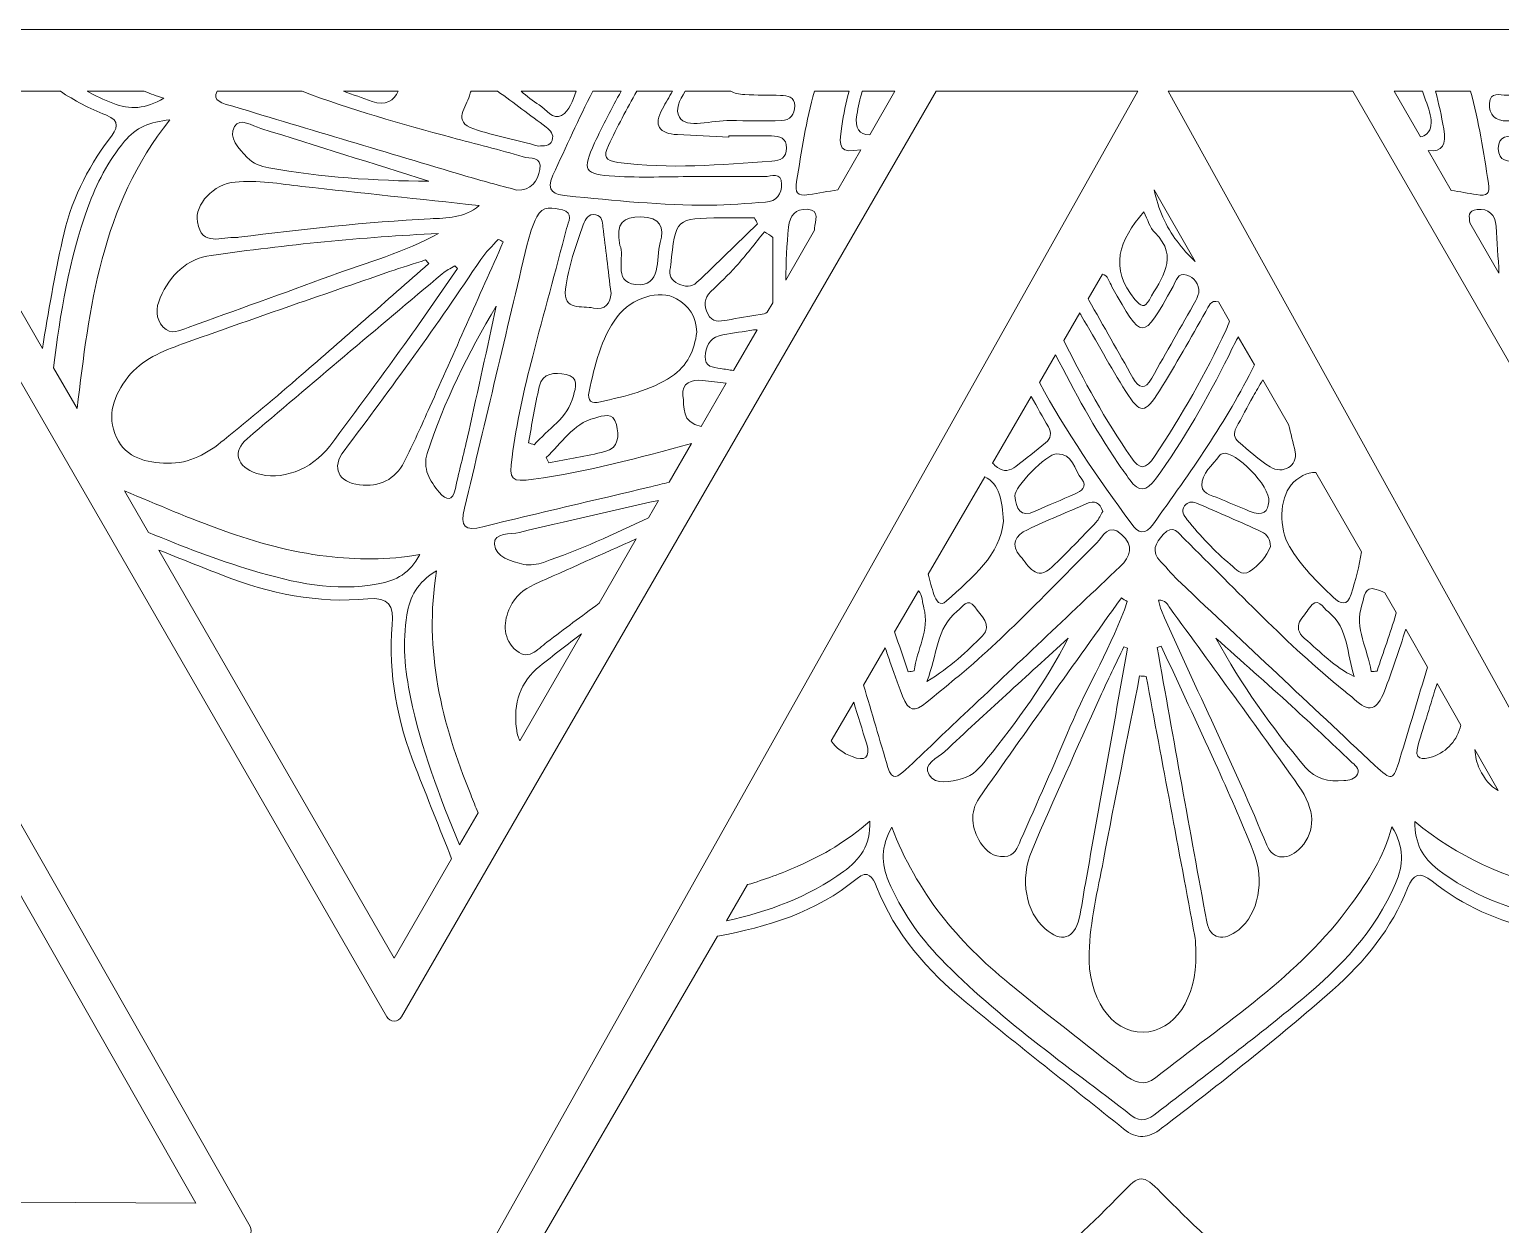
# Model space of a CAD drawing. Extents: x 13 to 5563, y -794 to -206.
# Drawn here: x 2523.2 to 2871.4, y -488.4 to -205.7 of the extents above; entities that cross this region are included whole.
import ezdxf

# ---------------------------------------------------------------- set-up
doc = ezdxf.new("R2010")
doc.units = 0
doc.header["$MEASUREMENT"] = 0
doc.layers.add('Layer 1', color=7, linetype='Continuous')

msp = doc.modelspace()

# ---------------------------------------------------------------- linework, layer by layer
at = {"layer": 'Layer 1', "lineweight": 0}
msp.add_lwpolyline([(2300.75, -205.68), (2300.75, -794.32), (3275.25, -794.32), (3275.25, -205.68), (2300.75, -205.68)], dxfattribs=at)
for points, knots in [([(2739.53, -779.7), (2739.53, -779.7), (2737.33, -775.9), (2737.33, -775.9), (2737.33, -775.9), (2590.67, -523.04), (2590.67, -523.04), (2590.64, -522.99), (2590.61, -522.95), (2590.59, -522.91), (2590.59, -522.91), (2588.86, -520.35), (2588.86, -520.35), (2588.47, -519.77), (2587.84, -519.41), (2587.15, -519.36), (2587.15, -519.36), (2585.17, -519.23), (2585.17, -519.23), (2585.13, -519.23), (2585.08, -519.22), (2585.03, -519.22), (2585.03, -519.22), (2578.11, -519.19), (2578.11, -519.19), (2578.11, -519.19), (2315.37, -518.03), (2315.37, -518.03), (2315.37, -518.03), (2315.37, -490.5), (2315.37, -490.5), (2315.37, -490.5), (2573.64, -491.89), (2573.64, -491.89), (2573.64, -491.89), (2573.66, -491.89), (2573.66, -491.89), (2574.37, -491.89), (2575.03, -491.51), (2575.39, -490.9), (2575.75, -490.28), (2575.75, -489.51), (2575.4, -488.89), (2575.4, -488.89), (2430.29, -234.37), (2430.29, -234.37), (2430.29, -234.37), (2427.89, -230.18), (2427.89, -230.18), (2427.89, -230.18), (2426.55, -227.71), (2426.55, -227.71), (2426.2, -227.06), (2425.52, -226.66), (2424.79, -226.66), (2424.79, -226.66), (2424.79, -226.66), (2424.79, -226.66), (2424.79, -226.66), (2422.43, -226.66), (2422.43, -226.66), (2422.43, -226.66), (2315.37, -226.77), (2315.37, -226.77), (2315.37, -226.77), (2315.37, -220.3), (2315.37, -220.3), (2315.37, -220.3), (2481.4, -220.3), (2481.4, -220.3), (2481.4, -220.3), (2607.76, -439.3), (2607.76, -439.3), (2607.77, -439.3), (2607.77, -439.3), (2607.77, -439.3), (2608.13, -439.92), (2608.79, -440.3), (2609.5, -440.3), (2610.22, -440.3), (2610.88, -439.92), (2611.24, -439.3), (2611.24, -439.3), (2737.77, -220.3), (2737.77, -220.3), (2737.77, -220.3), (2785.49, -220.3), (2785.49, -220.3), (2785.49, -220.3), (2622.19, -511.23), (2622.19, -511.23), (2622.19, -511.23), (2619.48, -515.91), (2619.48, -515.91), (2619.48, -515.91), (2617.84, -518.59), (2617.84, -518.59), (2617.41, -519.29), (2617.4, -520.18), (2617.81, -520.89), (2617.81, -520.89), (2619.14, -523.17), (2619.14, -523.17), (2619.14, -523.17), (2768.38, -779.7), (2768.38, -779.7), (2768.38, -779.7), (2739.53, -779.7), (2739.53, -779.7)], [0, 0, 0, 0, 1, 1, 1, 2, 2, 2, 3, 3, 3, 4, 4, 4, 5, 5, 5, 6, 6, 6, 7, 7, 7, 8, 8, 8, 9, 9, 9, 10, 10, 10, 11, 11, 11, 12, 12, 12, 13, 13, 13, 14, 14, 14, 15, 15, 15, 16, 16, 16, 17, 17, 17, 18, 18, 18, 19, 19, 19, 20, 20, 20, 21, 21, 21, 22, 22, 22, 23, 23, 23, 24, 24, 24, 25, 25, 25, 26, 26, 26, 27, 27, 27, 28, 28, 28, 29, 29, 29, 30, 30, 30, 31, 31, 31, 32, 32, 32, 33, 33, 33, 34, 34, 34, 35, 35, 35, 36, 36, 36, 36]), ([(2530.51, -220.3), (2533.83, -222.51), (2537.38, -224.42), (2541.27, -225.92), (2544.95, -227.34), (2543.9, -229.28), (2542.15, -231.56), (2536.68, -238.68), (2532.93, -246.65), (2531.01, -255.42), (2529.15, -263.95), (2527.64, -272.55), (2526.27, -281.17), (2526.27, -281.17), (2491.15, -220.3), (2491.15, -220.3), (2491.15, -220.3), (2530.51, -220.3), (2530.51, -220.3)], [0, 0, 0, 0, 1, 1, 1, 2, 2, 2, 3, 3, 3, 4, 4, 4, 5, 5, 5, 6, 6, 6, 6]), ([(2554.99, -221.95), (2550.72, -224.54), (2546.97, -224.73), (2542.93, -223.15), (2540.8, -222.32), (2538.77, -221.36), (2536.82, -220.3), (2536.82, -220.3), (2550.38, -220.3), (2550.38, -220.3), (2551.86, -220.91), (2553.38, -221.47), (2554.99, -221.95)], [0, 0, 0, 0, 1, 1, 1, 2, 2, 2, 3, 3, 3, 4, 4, 4, 4]), ([(2587.75, -220.3), (2599.31, -224.73), (2611.21, -228.02), (2623.13, -231.26), (2628.76, -232.79), (2634.44, -234.14), (2640.03, -235.82), (2641.57, -236.29), (2644.64, -235.67), (2643.99, -238.81), (2643.44, -241.51), (2642.06, -243.86), (2638.48, -243.69), (2634.4, -242.56), (2630.29, -241.5), (2626.23, -240.3), (2607.93, -234.84), (2589.64, -229.34), (2571.35, -223.87), (2568.82, -223.12), (2566.37, -222.63), (2567.61, -220.3), (2567.61, -220.3), (2587.75, -220.3), (2587.75, -220.3)], [0, 0, 0, 0, 1, 1, 1, 2, 2, 2, 3, 3, 3, 4, 4, 4, 5, 5, 5, 6, 6, 6, 7, 7, 7, 8, 8, 8, 8]), ([(2610.48, -220.3), (2609.44, -222.46), (2607.57, -223.91), (2604.27, -222.72), (2602.02, -221.9), (2599.76, -221.1), (2597.5, -220.3), (2597.5, -220.3), (2610.48, -220.3), (2610.48, -220.3)], [0, 0, 0, 0, 1, 1, 1, 2, 2, 2, 3, 3, 3, 3]), ([(2633.98, -220.3), (2637.86, -223.06), (2641.65, -225.94), (2645.47, -228.79), (2646.49, -229.56), (2647.39, -230.54), (2646.89, -231.92), (2646.34, -233.45), (2644.97, -233.17), (2643.67, -233.27), (2638.54, -231.94), (2633.34, -230.86), (2628.33, -229.2), (2623.16, -227.49), (2626.63, -223.99), (2627.34, -221.35), (2627.44, -220.95), (2627.57, -220.6), (2627.72, -220.3), (2627.72, -220.3), (2633.98, -220.3), (2633.98, -220.3)], [0, 0, 0, 0, 1, 1, 1, 2, 2, 2, 3, 3, 3, 4, 4, 4, 5, 5, 5, 6, 6, 6, 7, 7, 7, 7]), ([(2652.59, -220.3), (2651.72, -222.57), (2651.04, -224.89), (2649.13, -226.03), (2647.14, -227.22), (2645.49, -224.6), (2643.8, -223.54), (2642.29, -222.59), (2640.9, -221.45), (2639.54, -220.3), (2639.54, -220.3), (2652.59, -220.3), (2652.59, -220.3)], [0, 0, 0, 0, 1, 1, 1, 2, 2, 2, 3, 3, 3, 4, 4, 4, 4]), ([(2656.95, -232.54), (2653.97, -239.06), (2654.35, -240), (2661.7, -240.43), (2667.86, -240.78), (2674.06, -240.5), (2680.24, -240.5), (2680.24, -240.48), (2680.24, -240.47), (2680.24, -240.45), (2685.89, -240.45), (2691.55, -240.41), (2697.2, -240.48), (2698.74, -240.5), (2701.17, -239.28), (2701.19, -242.27), (2701.21, -244.55), (2700.09, -246.39), (2697.43, -246.55), (2693.03, -246.83), (2688.62, -247.25), (2684.22, -247.26), (2672.91, -247.28), (2661.66, -246.2), (2650.42, -245.03), (2647.46, -244.72), (2645.24, -244.14), (2647.09, -240.14), (2650.17, -233.49), (2653.21, -226.83), (2656.5, -220.3), (2656.5, -220.3), (2663.24, -220.3), (2663.24, -220.3), (2660.99, -224.29), (2658.87, -228.35), (2656.95, -232.54)], [0, 0, 0, 0, 1, 1, 1, 2, 2, 2, 3, 3, 3, 4, 4, 4, 5, 5, 5, 6, 6, 6, 7, 7, 7, 8, 8, 8, 9, 9, 9, 10, 10, 10, 11, 11, 11, 12, 12, 12, 12]), ([(2676.57, -230.57), (2680.62, -230.77), (2684.67, -230.95), (2688.72, -231.14), (2688.73, -231.04), (2688.73, -230.94), (2688.73, -230.84), (2692.08, -230.84), (2695.44, -230.81), (2698.79, -230.86), (2700.68, -230.89), (2702.4, -231.33), (2702.38, -233.74), (2702.36, -235.99), (2700.91, -236.74), (2698.91, -236.87), (2686.77, -237.68), (2674.65, -238.79), (2662.48, -237.13), (2659.4, -236.71), (2658.96, -235.82), (2660.23, -233.13), (2662.29, -228.75), (2664.55, -224.48), (2666.94, -220.3), (2666.94, -220.3), (2675.36, -220.3), (2675.36, -220.3), (2674.58, -221.67), (2673.79, -223.05), (2673.02, -224.43), (2670.8, -228.39), (2672.24, -230.35), (2676.57, -230.57)], [0, 0, 0, 0, 1, 1, 1, 2, 2, 2, 3, 3, 3, 4, 4, 4, 5, 5, 5, 6, 6, 6, 7, 7, 7, 8, 8, 8, 9, 9, 9, 10, 10, 10, 11, 11, 11, 11]), ([(2689.2, -220.3), (2689.94, -220.78), (2691.06, -221.04), (2692.49, -221.11), (2695.31, -221.23), (2698.13, -221.2), (2700.95, -221.29), (2702.6, -221.35), (2704.3, -221.61), (2704.32, -223.76), (2704.34, -225.77), (2703.29, -227.19), (2701.16, -227.24), (2697.11, -227.33), (2693.06, -227.26), (2689.01, -227.26), (2684.84, -227.08), (2678.61, -229.28), (2677, -226.45), (2675.97, -224.62), (2676.96, -222.49), (2678.38, -220.3), (2678.38, -220.3), (2689.2, -220.3), (2689.2, -220.3)], [0, 0, 0, 0, 1, 1, 1, 2, 2, 2, 3, 3, 3, 4, 4, 4, 5, 5, 5, 6, 6, 6, 7, 7, 7, 8, 8, 8, 8]), ([(2717.17, -220.3), (2716.45, -222.99), (2715.89, -225.74), (2715.45, -228.54), (2714.59, -234.08), (2715, -234.86), (2719.99, -234.18), (2719.99, -234.18), (2714.53, -243.64), (2714.53, -243.64), (2712.23, -244.02), (2709.94, -244.38), (2707.65, -244.76), (2704.76, -245.24), (2704.31, -244.26), (2704.75, -241.66), (2705.96, -234.5), (2706.95, -227.27), (2708.96, -220.3), (2708.96, -220.3), (2717.17, -220.3), (2717.17, -220.3)], [0, 0, 0, 0, 1, 1, 1, 2, 2, 2, 3, 3, 3, 4, 4, 4, 5, 5, 5, 6, 6, 6, 7, 7, 7, 7]), ([(2722.05, -230.61), (2719.54, -230.62), (2718.46, -229.13), (2719.01, -225.89), (2719.33, -223.98), (2719.75, -222.11), (2720.26, -220.3), (2720.26, -220.3), (2728.01, -220.3), (2728.01, -220.3), (2728.01, -220.3), (2722.05, -230.61), (2722.05, -230.61)], [0, 0, 0, 0, 1, 1, 1, 2, 2, 2, 3, 3, 3, 4, 4, 4, 4]), ([(3260.63, -518.02), (3260.63, -518.02), (2992.73, -519.1), (2992.73, -519.1), (2992.68, -519.1), (2992.63, -519.11), (2992.58, -519.11), (2992.58, -519.11), (2989.5, -519.34), (2989.5, -519.34), (2988.81, -519.39), (2988.19, -519.75), (2987.8, -520.33), (2987.8, -520.33), (2986.71, -521.97), (2986.71, -521.97), (2986.68, -522.01), (2986.66, -522.05), (2986.63, -522.09), (2986.63, -522.09), (2983.16, -528.06), (2983.16, -528.06), (2983.16, -528.06), (2837.08, -779.7), (2837.08, -779.7), (2837.08, -779.7), (2809.71, -779.7), (2809.71, -779.7), (2809.71, -779.7), (2956.28, -523.91), (2956.28, -523.91), (2956.3, -523.86), (2956.33, -523.82), (2956.35, -523.77), (2956.35, -523.77), (2957.82, -520.74), (2957.82, -520.74), (2958.12, -520.12), (2958.12, -519.39), (2957.81, -518.76), (2957.81, -518.76), (2956.85, -516.83), (2956.85, -516.83), (2956.83, -516.79), (2956.81, -516.75), (2956.79, -516.72), (2956.79, -516.72), (2792.72, -220.3), (2792.72, -220.3), (2792.72, -220.3), (2836.39, -220.3), (2836.39, -220.3), (2836.39, -220.3), (2964.15, -441.71), (2964.15, -441.71), (2964.15, -441.71), (2964.15, -441.72), (2964.15, -441.72), (2964.51, -442.34), (2965.17, -442.72), (2965.88, -442.72), (2966.6, -442.72), (2967.26, -442.33), (2967.62, -441.71), (2967.62, -441.71), (3095.54, -220.3), (3095.54, -220.3), (3095.54, -220.3), (3260.63, -220.3), (3260.63, -220.3), (3260.63, -220.3), (3260.63, -226.56), (3260.63, -226.56), (3260.63, -226.56), (3154, -226.45), (3154, -226.45), (3154, -226.45), (3151.64, -226.45), (3151.64, -226.45), (3151.64, -226.45), (3151.64, -226.45), (3151.64, -226.45), (3150.9, -226.45), (3150.23, -226.85), (3149.87, -227.5), (3149.87, -227.5), (3148.56, -229.93), (3148.56, -229.93), (3148.56, -229.93), (3146.14, -234.17), (3146.14, -234.17), (3146.14, -234.17), (3001.02, -488.7), (3001.02, -488.7), (3000.66, -489.32), (3000.67, -490.09), (3001.03, -490.71), (3001.39, -491.33), (3002.05, -491.7), (3002.76, -491.7), (3002.76, -491.7), (3002.77, -491.7), (3002.77, -491.7), (3002.77, -491.7), (3260.63, -490.31), (3260.63, -490.31), (3260.63, -490.31), (3260.63, -518.02), (3260.63, -518.02)], [0, 0, 0, 0, 1, 1, 1, 2, 2, 2, 3, 3, 3, 4, 4, 4, 5, 5, 5, 6, 6, 6, 7, 7, 7, 8, 8, 8, 9, 9, 9, 10, 10, 10, 11, 11, 11, 12, 12, 12, 13, 13, 13, 14, 14, 14, 15, 15, 15, 16, 16, 16, 17, 17, 17, 18, 18, 18, 19, 19, 19, 20, 20, 20, 21, 21, 21, 22, 22, 22, 23, 23, 23, 24, 24, 24, 25, 25, 25, 26, 26, 26, 27, 27, 27, 28, 28, 28, 29, 29, 29, 30, 30, 30, 31, 31, 31, 32, 32, 32, 33, 33, 33, 34, 34, 34, 35, 35, 35, 36, 36, 36, 36]), ([(2852.88, -220.3), (2854.12, -223.91), (2856.15, -228.22), (2853.94, -230.34), (2853.5, -230.76), (2852.97, -231), (2852.38, -231.11), (2852.38, -231.11), (2846.14, -220.3), (2846.14, -220.3), (2846.14, -220.3), (2852.88, -220.3), (2852.88, -220.3)], [0, 0, 0, 0, 1, 1, 1, 2, 2, 2, 3, 3, 3, 4, 4, 4, 4]), ([(2857.9, -229.19), (2857.38, -226.17), (2856.76, -223.2), (2855.95, -220.3), (2855.95, -220.3), (2864.25, -220.3), (2864.25, -220.3), (2866.24, -227.42), (2867.31, -234.76), (2868.51, -242.06), (2868.93, -244.61), (2868.1, -245.19), (2865.7, -244.77), (2863.7, -244.42), (2861.69, -244.09), (2859.68, -243.77), (2859.68, -243.77), (2854.25, -234.36), (2854.25, -234.36), (2857.68, -234.65), (2858.56, -233.03), (2857.9, -229.19)], [0, 0, 0, 0, 1, 1, 1, 2, 2, 2, 3, 3, 3, 4, 4, 4, 5, 5, 5, 6, 6, 6, 7, 7, 7, 7]), ([(2894.15, -220.3), (2894.77, -221.34), (2895.38, -222.38), (2896, -223.42), (2897.84, -226.48), (2896.88, -227.5), (2893.6, -227.41), (2890.25, -227.33), (2886.9, -227.39), (2883.55, -227.39), (2883.55, -227.37), (2883.55, -227.35), (2883.55, -227.33), (2880.02, -227.33), (2876.49, -227.3), (2872.96, -227.33), (2870.1, -227.36), (2868.59, -225.91), (2868.74, -223.14), (2868.89, -220.31), (2871.24, -221.26), (2872.81, -221.23), (2878.54, -221.15), (2881.97, -221.1), (2883.58, -220.3), (2883.58, -220.3), (2894.15, -220.3), (2894.15, -220.3)], [0, 0, 0, 0, 1, 1, 1, 2, 2, 2, 3, 3, 3, 4, 4, 4, 5, 5, 5, 6, 6, 6, 7, 7, 7, 8, 8, 8, 9, 9, 9, 9]), ([(2912.74, -232.6), (2914.22, -235.67), (2913.99, -236.82), (2910.24, -237.2), (2905.13, -237.71), (2900.04, -238), (2894.2, -237.91), (2888.35, -238.45), (2881.89, -237.17), (2875.36, -236.93), (2873.24, -236.85), (2870.81, -236.98), (2870.81, -233.87), (2870.8, -230.75), (2873.23, -230.85), (2875.35, -230.83), (2882.58, -230.76), (2889.81, -231.35), (2897.05, -230.45), (2901.34, -229.91), (2902.05, -228.13), (2900.31, -224.47), (2899.63, -223.05), (2898.91, -221.67), (2898.16, -220.3), (2898.16, -220.3), (2906.23, -220.3), (2906.23, -220.3), (2908.54, -224.31), (2910.73, -228.4), (2912.74, -232.6)], [0, 0, 0, 0, 1, 1, 1, 2, 2, 2, 3, 3, 3, 4, 4, 4, 5, 5, 5, 6, 6, 6, 7, 7, 7, 8, 8, 8, 9, 9, 9, 10, 10, 10, 10]), ([(2556.45, -227.07), (2540.03, -247.54), (2537.4, -271.53), (2534.47, -295.39), (2534.47, -295.39), (2528.89, -285.72), (2528.89, -285.72), (2530.5, -272.89), (2532.51, -260.13), (2537.01, -247.82), (2539.08, -242.16), (2541.8, -236.85), (2545.7, -232.13), (2548.37, -228.9), (2551.68, -227.52), (2556.45, -227.07)], [0, 0, 0, 0, 1, 1, 1, 2, 2, 2, 3, 3, 3, 4, 4, 4, 5, 5, 5, 5]), ([(2571.73, -228.65), (2572.99, -226.42), (2575.93, -228.5), (2577.94, -229.12), (2591.22, -233.18), (2604.44, -237.42), (2617.68, -241.59), (2604.91, -241.52), (2592.32, -240.65), (2579.87, -238.41), (2577.95, -238.06), (2576.1, -237.43), (2574.7, -235.94), (2572.74, -233.86), (2570.2, -231.34), (2571.73, -228.65)], [0, 0, 0, 0, 1, 1, 1, 2, 2, 2, 3, 3, 3, 4, 4, 4, 5, 5, 5, 5]), ([(2571.85, -241.78), (2577.16, -241.25), (2582.4, -242.23), (2587.66, -242.81), (2601.65, -244.35), (2615.64, -245.84), (2629.63, -247.35), (2626.1, -250.32), (2621.95, -250.28), (2618.03, -250.48), (2602.87, -251.26), (2587.82, -252.97), (2572.78, -254.84), (2572.6, -254.87), (2572.42, -254.91), (2572.25, -254.89), (2568.77, -254.59), (2563.94, -257.38), (2562.94, -251.21), (2562.25, -247.02), (2566.83, -242.28), (2571.85, -241.78)], [0, 0, 0, 0, 1, 1, 1, 2, 2, 2, 3, 3, 3, 4, 4, 4, 5, 5, 5, 6, 6, 6, 7, 7, 7, 7]), ([(2791.46, -250.12), (2790.54, -247.97), (2789.8, -245.81), (2789.35, -243.61), (2789.35, -243.61), (2799.07, -260.56), (2799.07, -260.56), (2795.98, -257.6), (2793.26, -254.29), (2791.46, -250.12)], [0, 0, 0, 0, 1, 1, 1, 2, 2, 2, 3, 3, 3, 3]), ([(2674.56, -312.83), (2673.12, -313.18), (2671.69, -313.53), (2670.25, -313.87), (2657.02, -317.04), (2643.75, -320.08), (2630.53, -323.35), (2626.19, -324.43), (2625.07, -323.33), (2626.14, -318.94), (2631.18, -298.15), (2636.02, -277.31), (2641, -256.51), (2641.53, -254.29), (2642.3, -252.09), (2643.26, -250.02), (2644.55, -247.25), (2647.2, -247.89), (2649.33, -248.38), (2652.08, -249), (2650.7, -251.26), (2650.32, -252.75), (2647.71, -262.85), (2644.92, -272.9), (2642.29, -282.99), (2640.23, -290.87), (2638.5, -298.81), (2637.41, -306.89), (2636.68, -312.32), (2637.16, -312.83), (2642.5, -312.1), (2655.21, -310.36), (2667.53, -306.99), (2679.86, -303.65), (2679.86, -303.65), (2674.56, -312.83), (2674.56, -312.83)], [0, 0, 0, 0, 1, 1, 1, 2, 2, 2, 3, 3, 3, 4, 4, 4, 5, 5, 5, 6, 6, 6, 7, 7, 7, 8, 8, 8, 9, 9, 9, 10, 10, 10, 11, 11, 11, 12, 12, 12, 12]), ([(2650.07, -267.1), (2650.73, -261.86), (2652.47, -256.86), (2654.26, -251.89), (2654.75, -250.53), (2655.44, -249.19), (2657.22, -249.52), (2658.78, -249.8), (2658.78, -251.2), (2658.92, -252.42), (2659.54, -257.47), (2660.15, -262.52), (2660.84, -268.17), (2660.72, -270.23), (2659.51, -272.3), (2656.68, -271.6), (2654.09, -270.96), (2649.39, -272.4), (2650.07, -267.1)], [0, 0, 0, 0, 1, 1, 1, 2, 2, 2, 3, 3, 3, 4, 4, 4, 5, 5, 5, 6, 6, 6, 6]), ([(2662.92, -256.81), (2661.88, -251.31), (2663.77, -250), (2667.92, -250.04), (2672.56, -250.08), (2673.44, -252.5), (2672.47, -256.12), (2671.42, -259.98), (2672.95, -266.67), (2666.62, -266.05), (2661.1, -265.51), (2664.26, -259.05), (2662.92, -256.81)], [0, 0, 0, 0, 1, 1, 1, 2, 2, 2, 3, 3, 3, 4, 4, 4, 4]), ([(2676.75, -265.87), (2675.01, -265.07), (2674.47, -263.78), (2674.87, -262), (2674.91, -261.82), (2674.96, -261.65), (2674.98, -261.48), (2676.09, -250.32), (2676.09, -250.32), (2687.06, -250.28), (2689.63, -250.27), (2692.21, -250.28), (2694.78, -250.28), (2695.02, -250.76), (2695.27, -251.23), (2695.51, -251.7), (2690.73, -256.31), (2685.98, -260.94), (2681.18, -265.51), (2679.86, -266.77), (2678.33, -266.6), (2676.75, -265.87)], [0, 0, 0, 0, 1, 1, 1, 2, 2, 2, 3, 3, 3, 4, 4, 4, 5, 5, 5, 6, 6, 6, 7, 7, 7, 7]), ([(2702.2, -264.97), (2702.23, -260.81), (2702.42, -256.63), (2702.86, -252.45), (2703.14, -249.66), (2704.56, -248.09), (2707.25, -248.24), (2710.57, -248.44), (2708.99, -251.06), (2709.01, -252.73), (2709.01, -252.88), (2709.01, -253.03), (2709.01, -253.18), (2709.01, -253.18), (2702.2, -264.97), (2702.2, -264.97)], [0, 0, 0, 0, 1, 1, 1, 2, 2, 2, 3, 3, 3, 4, 4, 4, 5, 5, 5, 5]), ([(2788.24, -269.65), (2787.1, -271.75), (2786.23, -271.22), (2784.83, -269.56), (2778.61, -262.16), (2781.1, -255.6), (2786.93, -248.87), (2787.87, -250.71), (2788.35, -252.59), (2789.53, -253.76), (2795.52, -259.67), (2790.99, -264.57), (2788.24, -269.65)], [0, 0, 0, 0, 1, 1, 1, 2, 2, 2, 3, 3, 3, 4, 4, 4, 4]), ([(2864.11, -251.45), (2863.89, -250.04), (2863.57, -248.49), (2865.8, -248.27), (2868.46, -248), (2870.17, -249.45), (2870.3, -252.29), (2870.48, -255.98), (2870.82, -259.67), (2870.98, -263.35), (2870.98, -263.35), (2864.11, -251.45), (2864.11, -251.45)], [0, 0, 0, 0, 1, 1, 1, 2, 2, 2, 3, 3, 3, 4, 4, 4, 4]), ([(2566.24, -259.13), (2584.03, -256.65), (2601.9, -254.79), (2619.99, -253.97), (2611.96, -258.45), (2603.09, -260.76), (2594.56, -263.94), (2583.32, -268.13), (2572.01, -272.12), (2560.74, -276.21), (2558.76, -276.92), (2556.68, -278.07), (2554.86, -276.1), (2552.96, -274.04), (2553.07, -271.64), (2554.15, -269.18), (2556.52, -263.81), (2560.41, -259.94), (2566.24, -259.13)], [0, 0, 0, 0, 1, 1, 1, 2, 2, 2, 3, 3, 3, 4, 4, 4, 5, 5, 5, 6, 6, 6, 6]), ([(2697.81, -272.57), (2697.37, -272.86), (2696.82, -273.06), (2696.12, -273.16), (2693.51, -273.53), (2690.89, -273.97), (2688.29, -274.45), (2686.49, -274.79), (2684.82, -275.07), (2683.74, -272.99), (2682.7, -271), (2682.87, -269.28), (2684.46, -267.7), (2686.47, -265.72), (2688.58, -263.82), (2690.45, -261.72), (2692.79, -259.09), (2694.93, -256.28), (2697.15, -253.56), (2697.81, -253.99), (2698.48, -254.43), (2699.14, -254.87), (2699.14, -259.77), (2699.12, -264.67), (2699.15, -269.57), (2699.15, -269.84), (2699.13, -270.09), (2699.1, -270.33), (2699.1, -270.33), (2697.81, -272.57), (2697.81, -272.57)], [0, 0, 0, 0, 1, 1, 1, 2, 2, 2, 3, 3, 3, 4, 4, 4, 5, 5, 5, 6, 6, 6, 7, 7, 7, 8, 8, 8, 9, 9, 9, 10, 10, 10, 10]), ([(2617.93, -295.01), (2615.98, -299.37), (2614.06, -303.74), (2611.88, -307.98), (2609.72, -312.21), (2606.03, -313.98), (2601.32, -313.44), (2596.29, -312.87), (2594.61, -309.36), (2597.64, -305.37), (2608.87, -290.58), (2619.71, -275.53), (2630.03, -260.09), (2631.18, -258.36), (2632.75, -256.92), (2634.13, -255.34), (2634.53, -255.54), (2634.93, -255.74), (2635.33, -255.94), (2629.53, -268.97), (2623.75, -282), (2617.93, -295.01)], [0, 0, 0, 0, 1, 1, 1, 2, 2, 2, 3, 3, 3, 4, 4, 4, 5, 5, 5, 6, 6, 6, 7, 7, 7, 7]), ([(2546.49, -287.96), (2549.78, -283.74), (2554.65, -281.79), (2559.45, -280.08), (2575.74, -274.25), (2592.1, -268.64), (2608.43, -262.98), (2611.26, -262), (2614.12, -261.13), (2616.96, -260.21), (2617.2, -260.5), (2617.45, -260.78), (2617.69, -261.07), (2607.64, -269.88), (2597.64, -278.75), (2587.53, -287.49), (2581.53, -292.69), (2575.42, -297.77), (2569.26, -302.78), (2565.37, -305.94), (2561.12, -308.45), (2555.84, -308.31), (2550.86, -308.18), (2546.12, -307.17), (2543.78, -302.23), (2541.32, -297.01), (2543.19, -292.2), (2546.49, -287.96)], [0, 0, 0, 0, 1, 1, 1, 2, 2, 2, 3, 3, 3, 4, 4, 4, 5, 5, 5, 6, 6, 6, 7, 7, 7, 8, 8, 8, 9, 9, 9, 9]), ([(2574.69, -302.53), (2590.03, -289.44), (2605.47, -276.47), (2620.89, -263.48), (2621.77, -262.74), (2622.85, -262.24), (2623.84, -261.62), (2624.07, -261.84), (2624.3, -262.06), (2624.53, -262.28), (2620.73, -267.72), (2617, -273.2), (2613.11, -278.58), (2606.9, -287.19), (2600.7, -295.8), (2594.27, -304.25), (2589.91, -309.99), (2582.51, -312.55), (2576.98, -310.72), (2572.27, -309.16), (2571.15, -305.55), (2574.69, -302.53)], [0, 0, 0, 0, 1, 1, 1, 2, 2, 2, 3, 3, 3, 4, 4, 4, 5, 5, 5, 6, 6, 6, 7, 7, 7, 7]), ([(2777.12, -263.61), (2778.42, -263.75), (2778.78, -265.52), (2779.38, -266.56), (2786.61, -279.3), (2786.44, -279.77), (2793.87, -266.47), (2794.58, -265.21), (2794.94, -263.03), (2797.11, -263.78), (2798.81, -264.37), (2800.02, -265.75), (2799.96, -268.04), (2799.78, -268.5), (2799.59, -269.19), (2799.24, -269.79), (2795.78, -275.94), (2792.27, -282.06), (2788.8, -288.21), (2787.23, -290.99), (2785.81, -290.72), (2784.35, -288.12), (2780.88, -281.98), (2777.39, -275.84), (2773.91, -269.7), (2773.86, -269.6), (2773.81, -269.5), (2773.76, -269.4), (2773.76, -269.4), (2777.12, -263.61), (2777.12, -263.61)], [0, 0, 0, 0, 1, 1, 1, 2, 2, 2, 3, 3, 3, 4, 4, 4, 5, 5, 5, 6, 6, 6, 7, 7, 7, 8, 8, 8, 9, 9, 9, 10, 10, 10, 10]), ([(2658.31, -293.8), (2656.26, -294.28), (2655.12, -293.6), (2655.64, -291.36), (2657.06, -285.17), (2658.35, -278.9), (2662.27, -273.67), (2665.64, -269.17), (2672.32, -267.15), (2676.33, -269.39), (2679.29, -271.05), (2681.02, -273.58), (2681.13, -277.34), (2680.58, -281.48), (2678.97, -285.29), (2675.15, -287.8), (2670.04, -291.16), (2664.15, -292.45), (2658.31, -293.8)], [0, 0, 0, 0, 1, 1, 1, 2, 2, 2, 3, 3, 3, 4, 4, 4, 5, 5, 5, 6, 6, 6, 6]), ([(2633.69, -271.12), (2631.51, -281.04), (2629.36, -290.97), (2627.15, -300.89), (2626.15, -305.36), (2624.99, -309.8), (2624, -314.28), (2623.32, -317.37), (2621.94, -317.24), (2620.19, -315.19), (2617.92, -312.55), (2616.18, -309.45), (2617.32, -305.98), (2621.31, -293.76), (2627, -282.29), (2633.69, -271.12)], [0, 0, 0, 0, 1, 1, 1, 2, 2, 2, 3, 3, 3, 4, 4, 4, 5, 5, 5, 5]), ([(2771.81, -272.75), (2771.92, -273.03), (2772.05, -273.3), (2772.18, -273.52), (2775.76, -279.41), (2778.98, -285.52), (2782.66, -291.34), (2786.05, -296.71), (2787.19, -296.7), (2790.67, -291.17), (2794.52, -285.05), (2797.95, -278.66), (2801.61, -272.41), (2802.27, -271.27), (2802.74, -269.52), (2804.57, -270.16), (2804.57, -270.16), (2807.18, -274.71), (2807.18, -274.71), (2806.96, -275.34), (2806.71, -276.05), (2806.39, -276.74), (2801.52, -287.17), (2795.87, -297.15), (2789.45, -306.7), (2787.38, -309.77), (2786.09, -310.12), (2783.84, -306.84), (2777.82, -298.06), (2772.67, -288.81), (2768.01, -279.28), (2768.01, -279.28), (2771.81, -272.75), (2771.81, -272.75)], [0, 0, 0, 0, 1, 1, 1, 2, 2, 2, 3, 3, 3, 4, 4, 4, 5, 5, 5, 6, 6, 6, 7, 7, 7, 8, 8, 8, 9, 9, 9, 10, 10, 10, 11, 11, 11, 11]), ([(2689.83, -286.38), (2688.81, -286.23), (2687.79, -286.07), (2686.77, -285.91), (2685.02, -285.64), (2682.93, -285.53), (2683.14, -283.07), (2683.32, -280.95), (2683.95, -278.76), (2686.43, -278.17), (2688.82, -277.6), (2691.28, -277.33), (2693.71, -276.91), (2694.32, -276.8), (2694.88, -276.74), (2695.41, -276.73), (2695.41, -276.73), (2689.83, -286.38), (2689.83, -286.38)], [0, 0, 0, 0, 1, 1, 1, 2, 2, 2, 3, 3, 3, 4, 4, 4, 5, 5, 5, 6, 6, 6, 6]), ([(2789.18, -322.67), (2787.24, -325.37), (2785.71, -325.01), (2783.91, -322.52), (2776.11, -311.77), (2768.46, -300.94), (2762.24, -289.2), (2762.24, -289.2), (2766.06, -282.64), (2766.06, -282.64), (2770.53, -291.46), (2775.28, -300.13), (2780.83, -308.34), (2781.72, -309.66), (2782.7, -310.91), (2783.6, -312.23), (2785.74, -315.33), (2787.57, -314.91), (2789.69, -312.05), (2796.46, -302.91), (2801.92, -293.01), (2807.01, -282.87), (2807.72, -281.45), (2808.37, -279.99), (2809.16, -278.61), (2809.21, -278.54), (2809.25, -278.47), (2809.29, -278.39), (2809.29, -278.39), (2813.09, -285.02), (2813.09, -285.02), (2806.54, -298.47), (2797.86, -310.57), (2789.18, -322.67)], [0, 0, 0, 0, 1, 1, 1, 2, 2, 2, 3, 3, 3, 4, 4, 4, 5, 5, 5, 6, 6, 6, 7, 7, 7, 8, 8, 8, 9, 9, 9, 10, 10, 10, 11, 11, 11, 11]), ([(2650.19, -287.35), (2653.33, -287.96), (2652.43, -290.37), (2651.93, -292.38), (2650.6, -297.71), (2645.87, -300.21), (2642.63, -303.96), (2642.18, -303.8), (2641.73, -303.63), (2641.28, -303.47), (2642.13, -299.05), (2642.84, -294.61), (2643.85, -290.23), (2644.66, -286.76), (2647.54, -286.83), (2650.19, -287.35)], [0, 0, 0, 0, 1, 1, 1, 2, 2, 2, 3, 3, 3, 4, 4, 4, 5, 5, 5, 5]), ([(2682.2, -299.59), (2677.41, -298.77), (2678.21, -294.95), (2677.86, -292.3), (2677.48, -289.34), (2679.9, -288.43), (2682.49, -288.71), (2684.36, -288.91), (2686.23, -289.14), (2688.1, -289.38), (2688.1, -289.38), (2682.2, -299.59), (2682.2, -299.59)], [0, 0, 0, 0, 1, 1, 1, 2, 2, 2, 3, 3, 3, 4, 4, 4, 4]), ([(2821.17, -299.12), (2821.74, -301.3), (2822.27, -303.43), (2822.73, -305.58), (2823.44, -308.95), (2819.79, -311.07), (2816.8, -309.16), (2814.15, -307.46), (2811.79, -305.3), (2809.35, -303.28), (2808.26, -302.38), (2808.11, -301.2), (2808.78, -299.95), (2810.11, -297.47), (2811.41, -294.97), (2812.8, -292.52), (2813.5, -291.28), (2814.23, -290.05), (2815.13, -288.58), (2815.13, -288.58), (2821.17, -299.12), (2821.17, -299.12)], [0, 0, 0, 0, 1, 1, 1, 2, 2, 2, 3, 3, 3, 4, 4, 4, 5, 5, 5, 6, 6, 6, 7, 7, 7, 7]), ([(2760.3, -292.54), (2761.71, -295.07), (2763.02, -297.4), (2764.33, -299.71), (2765.15, -301.16), (2764.96, -302.43), (2763.69, -303.47), (2761.36, -305.36), (2759.02, -307.23), (2756.66, -309.07), (2755.28, -310.14), (2753.82, -310.42), (2752.29, -309.31), (2751.84, -308.99), (2751.46, -308.66), (2751.14, -308.29), (2751.14, -308.29), (2760.3, -292.54), (2760.3, -292.54)], [0, 0, 0, 0, 1, 1, 1, 2, 2, 2, 3, 3, 3, 4, 4, 4, 5, 5, 5, 6, 6, 6, 6]), ([(2656.98, -297.62), (2658.93, -297.12), (2661.4, -296.03), (2662.11, -299.17), (2662.7, -301.79), (2662.8, -304.73), (2659.36, -305.57), (2654.99, -306.65), (2650.52, -307.34), (2646.1, -308.19), (2645.89, -307.77), (2645.69, -307.34), (2645.48, -306.92), (2649.18, -303.66), (2651.69, -298.99), (2656.98, -297.62)], [0, 0, 0, 0, 1, 1, 1, 2, 2, 2, 3, 3, 3, 4, 4, 4, 5, 5, 5, 5]), ([(2770.56, -315.63), (2767.49, -316.97), (2764.38, -318.2), (2761.35, -319.61), (2757.51, -321.4), (2756.76, -319.02), (2756.4, -316.01), (2756.26, -314.03), (2763.79, -306.14), (2766.37, -306.08), (2770.16, -306), (2770.47, -309.9), (2772.22, -312.08), (2773.64, -313.85), (2772.14, -314.94), (2770.56, -315.63)], [0, 0, 0, 0, 1, 1, 1, 2, 2, 2, 3, 3, 3, 4, 4, 4, 5, 5, 5, 5]), ([(2816.49, -317.44), (2816.37, -319.55), (2815.21, -321.16), (2811.88, -319.63), (2809.81, -318.67), (2807.61, -317.98), (2805.58, -316.96), (2803.77, -316.06), (2800.74, -315.89), (2800.68, -313.59), (2800.61, -310.77), (2803.15, -308.72), (2804.84, -306.51), (2805.03, -306.26), (2805.4, -306.07), (2805.73, -305.99), (2808.37, -305.33), (2816.97, -313.65), (2816.49, -317.44)], [0, 0, 0, 0, 1, 1, 1, 2, 2, 2, 3, 3, 3, 4, 4, 4, 5, 5, 5, 6, 6, 6, 6]), ([(2749.27, -311.51), (2752.73, -313.3), (2753.49, -317.07), (2753.69, -322.06), (2753.02, -330.03), (2746.33, -335.3), (2740.26, -340.91), (2738.65, -342.4), (2737.73, -340.8), (2737.27, -339.39), (2736.76, -337.78), (2736.29, -336.16), (2735.88, -334.54), (2735.88, -334.54), (2749.27, -311.51), (2749.27, -311.51)], [0, 0, 0, 0, 1, 1, 1, 2, 2, 2, 3, 3, 3, 4, 4, 4, 5, 5, 5, 5]), ([(2838.46, -329.28), (2837.87, -332.66), (2837.06, -336), (2835.99, -339.29), (2835.04, -342.19), (2833.53, -341.71), (2831.75, -340.01), (2827.91, -336.34), (2824.1, -332.65), (2821.4, -328), (2818.87, -323.65), (2819, -316.83), (2821.81, -313.45), (2823.47, -311.45), (2825.49, -310.57), (2827.67, -310.47), (2827.67, -310.47), (2838.46, -329.28), (2838.46, -329.28)], [0, 0, 0, 0, 1, 1, 1, 2, 2, 2, 3, 3, 3, 4, 4, 4, 5, 5, 5, 6, 6, 6, 6]), ([(2593.46, -330.32), (2600.67, -331.18), (2607.82, -331.28), (2615.59, -329.9), (2613.24, -334.36), (2609.98, -336.09), (2605.76, -336.88), (2595.49, -338.79), (2585.69, -336.59), (2576.01, -333.7), (2567.61, -331.19), (2559.46, -328.02), (2551.37, -324.68), (2551.37, -324.68), (2545.71, -314.87), (2545.71, -314.87), (2561.19, -321.29), (2576.48, -328.29), (2593.46, -330.32)], [0, 0, 0, 0, 1, 1, 1, 2, 2, 2, 3, 3, 3, 4, 4, 4, 5, 5, 5, 6, 6, 6, 6]), ([(2669.69, -321.25), (2661.56, -325.11), (2653.37, -328.82), (2644.84, -331.77), (2643.4, -332.27), (2641.67, -332.53), (2640.2, -332.24), (2637.25, -331.65), (2633.49, -330.51), (2633.26, -327.48), (2633.05, -324.61), (2637.06, -325.19), (2639.21, -324.67), (2650.14, -322.04), (2661.12, -319.58), (2672.09, -317.1), (2672.09, -317.1), (2669.69, -321.25), (2669.69, -321.25)], [0, 0, 0, 0, 1, 1, 1, 2, 2, 2, 3, 3, 3, 4, 4, 4, 5, 5, 5, 6, 6, 6, 6]), ([(2773.44, -317.88), (2775.26, -317.09), (2776.51, -317.55), (2777.19, -319.74), (2776.72, -320.51), (2776.33, -321.53), (2775.63, -322.27), (2772.21, -325.84), (2768.81, -329.44), (2765.22, -332.84), (2761.41, -336.45), (2759.7, -332.58), (2757.73, -330.37), (2755.24, -327.58), (2756.55, -325.38), (2759.36, -324.04), (2763.98, -321.84), (2768.74, -319.93), (2773.44, -317.88)], [0, 0, 0, 0, 1, 1, 1, 2, 2, 2, 3, 3, 3, 4, 4, 4, 5, 5, 5, 6, 6, 6, 6]), ([(2814.81, -324.51), (2816.16, -325.12), (2816.8, -326.42), (2816.92, -327.99), (2815.97, -330.53), (2814.13, -332.46), (2811.96, -333.91), (2810.06, -335.18), (2808.68, -333.34), (2807.42, -332.27), (2803.68, -329.08), (2800.26, -325.56), (2797.22, -321.68), (2796.45, -320.69), (2795.61, -319.68), (2796.58, -318.41), (2797.3, -317.47), (2798.32, -317.28), (2799.41, -317.75), (2804.55, -319.99), (2809.7, -322.19), (2814.81, -324.51)], [0, 0, 0, 0, 1, 1, 1, 2, 2, 2, 3, 3, 3, 4, 4, 4, 5, 5, 5, 6, 6, 6, 7, 7, 7, 7]), ([(2725.73, -352), (2726.09, -353.07), (2726.47, -354.14), (2726.85, -355.21), (2732.15, -369.97), (2730.53, -368.91), (2742.14, -359.44), (2754.21, -349.59), (2764.72, -338.06), (2775.81, -327.15), (2777.27, -325.71), (2778.53, -322.29), (2781.67, -325.14), (2784.63, -327.84), (2783.87, -330.35), (2781.31, -332.77), (2768.99, -344.44), (2756.68, -356.1), (2744.36, -367.77), (2739.74, -372.14), (2735.12, -376.52), (2730.49, -380.89), (2728.88, -382.41), (2727.32, -383.6), (2726.36, -380.33), (2724.44, -373.82), (2722.53, -367.31), (2720.61, -360.79), (2720.61, -360.79), (2725.73, -352), (2725.73, -352)], [0, 0, 0, 0, 1, 1, 1, 2, 2, 2, 3, 3, 3, 4, 4, 4, 5, 5, 5, 6, 6, 6, 7, 7, 7, 8, 8, 8, 9, 9, 9, 10, 10, 10, 10]), ([(2847.54, -378.23), (2845.95, -383.51), (2845.63, -383.58), (2841.63, -379.83), (2826.29, -365.44), (2810.96, -351.05), (2795.65, -336.63), (2793.98, -335.06), (2792.56, -333.24), (2790.93, -331.61), (2788.53, -329.2), (2789.72, -327.2), (2791.5, -325.19), (2793.89, -322.52), (2795.25, -325), (2796.63, -326.34), (2809, -338.46), (2820.78, -351.19), (2834.29, -362.11), (2835.11, -362.78), (2835.96, -363.42), (2836.73, -364.15), (2840.14, -367.38), (2842.15, -366.75), (2843.86, -362.27), (2845.71, -357.4), (2847.38, -352.49), (2848.92, -347.54), (2848.92, -347.54), (2854.08, -356.53), (2854.08, -356.53), (2851.9, -363.77), (2849.72, -371), (2847.54, -378.23)], [0, 0, 0, 0, 1, 1, 1, 2, 2, 2, 3, 3, 3, 4, 4, 4, 5, 5, 5, 6, 6, 6, 7, 7, 7, 8, 8, 8, 9, 9, 9, 10, 10, 10, 11, 11, 11, 11]), ([(2658.02, -341.45), (2653.89, -344.49), (2649.77, -347.56), (2645.67, -350.66), (2643.43, -352.36), (2641.08, -355.42), (2637.94, -352.21), (2635.1, -349.31), (2635.4, -345.72), (2636.94, -342.34), (2638.07, -339.87), (2640.18, -338.11), (2642.65, -337), (2650.7, -333.39), (2658.76, -329.8), (2666.82, -326.21), (2666.82, -326.21), (2658.02, -341.45), (2658.02, -341.45)], [0, 0, 0, 0, 1, 1, 1, 2, 2, 2, 3, 3, 3, 4, 4, 4, 5, 5, 5, 6, 6, 6, 6]), ([(2569.01, -334.86), (2580.02, -339.18), (2591.41, -341.52), (2603.27, -340.4), (2608.21, -339.93), (2609.47, -342.01), (2609.06, -346.53), (2608, -358.22), (2610.31, -369.42), (2614.55, -380.27), (2617.37, -387.49), (2620.26, -394.69), (2623.1, -401.89), (2623.1, -401.89), (2609.51, -425.43), (2609.51, -425.43), (2609.51, -425.43), (2553.79, -328.86), (2553.79, -328.86), (2558.86, -330.87), (2563.93, -332.87), (2569.01, -334.86)], [0, 0, 0, 0, 1, 1, 1, 2, 2, 2, 3, 3, 3, 4, 4, 4, 5, 5, 5, 6, 6, 6, 7, 7, 7, 7]), ([(2625.01, -398.59), (2620.27, -387.26), (2615.85, -375.82), (2613.37, -363.67), (2612.05, -357.25), (2611.42, -350.78), (2612.52, -344.17), (2613.24, -339.88), (2614.93, -336.52), (2619.55, -333.76), (2616.41, -352.83), (2620.88, -369.95), (2627.62, -386.7), (2628.2, -388.15), (2628.79, -389.6), (2629.37, -391.04), (2629.37, -391.04), (2625.01, -398.59), (2625.01, -398.59)], [0, 0, 0, 0, 1, 1, 1, 2, 2, 2, 3, 3, 3, 4, 4, 4, 5, 5, 5, 6, 6, 6, 6]), ([(2846.67, -343.61), (2846.64, -343.75), (2846.62, -343.88), (2846.58, -344.02), (2845.27, -348.57), (2843.62, -353.03), (2842.12, -357.52), (2841.65, -357.54), (2841.18, -357.57), (2840.71, -357.59), (2840, -352.31), (2836.69, -347.46), (2838.56, -341.78), (2839.11, -340.13), (2839.07, -337.22), (2841.93, -338.16), (2842.61, -338.38), (2843.32, -338.63), (2843.99, -338.94), (2843.99, -338.94), (2846.67, -343.61), (2846.67, -343.61)], [0, 0, 0, 0, 1, 1, 1, 2, 2, 2, 3, 3, 3, 4, 4, 4, 5, 5, 5, 6, 6, 6, 7, 7, 7, 7]), ([(2734.86, -342.57), (2736.27, -347.84), (2733.14, -352.44), (2732.6, -357.45), (2732.12, -357.52), (2731.64, -357.59), (2731.17, -357.65), (2730.09, -354.5), (2729.01, -351.35), (2727.93, -348.21), (2727.93, -348.21), (2733.57, -338.51), (2733.57, -338.51), (2734.54, -339.41), (2734.54, -341.37), (2734.86, -342.57)], [0, 0, 0, 0, 1, 1, 1, 2, 2, 2, 3, 3, 3, 4, 4, 4, 5, 5, 5, 5]), ([(2748.72, -349.18), (2745.07, -352.85), (2741.24, -356.46), (2735.57, -359.99), (2738.1, -353.5), (2737.77, -347.34), (2742.75, -343.35), (2743.93, -342.4), (2745.28, -339.86), (2746.92, -342.33), (2748.21, -344.28), (2751.31, -346.57), (2748.72, -349.18)], [0, 0, 0, 0, 1, 1, 1, 2, 2, 2, 3, 3, 3, 4, 4, 4, 4]), ([(2769.44, -370.8), (2765.69, -379.76), (2761.69, -388.62), (2757.78, -397.52), (2757.01, -399.29), (2756.35, -401.27), (2753.94, -401.4), (2751.36, -401.54), (2749.6, -400.16), (2748.3, -398.1), (2746.12, -394.66), (2745.68, -390.84), (2747.96, -387.56), (2759.05, -371.67), (2770.37, -355.95), (2781.61, -340.16), (2782.07, -340.46), (2782.53, -340.75), (2783, -341.05), (2779.51, -351.42), (2773.65, -360.74), (2769.44, -370.8)], [0, 0, 0, 0, 1, 1, 1, 2, 2, 2, 3, 3, 3, 4, 4, 4, 5, 5, 5, 6, 6, 6, 7, 7, 7, 7]), ([(2823.49, -384.58), (2827.61, -390.4), (2827.58, -395.3), (2824.16, -399.16), (2821.37, -402.31), (2817.53, -402.32), (2816.04, -398.71), (2808.32, -379.93), (2799.27, -361.76), (2791.08, -343.19), (2790.75, -342.44), (2790.65, -341.59), (2790.42, -340.7), (2792.09, -340.61), (2792.52, -341.74), (2793.09, -342.52), (2803.26, -356.51), (2813.49, -370.47), (2823.49, -384.58)], [0, 0, 0, 0, 1, 1, 1, 2, 2, 2, 3, 3, 3, 4, 4, 4, 5, 5, 5, 6, 6, 6, 6]), ([(2836.71, -358.76), (2832.01, -356.56), (2828.69, -352.92), (2824.99, -349.77), (2821.64, -346.92), (2824.82, -344.62), (2826.11, -342.54), (2827.93, -339.64), (2829.32, -342.49), (2830.6, -343.5), (2835.49, -347.36), (2834.91, -353.51), (2836.71, -358.76)], [0, 0, 0, 0, 1, 1, 1, 2, 2, 2, 3, 3, 3, 4, 4, 4, 4]), ([(2639.23, -373.98), (2638.82, -373.09), (2638.58, -372.08), (2638.45, -371.06), (2637.66, -365.23), (2639.38, -359.99), (2643.95, -356.35), (2647.21, -353.75), (2650.52, -351.2), (2653.84, -348.68), (2653.84, -348.68), (2639.23, -373.98), (2639.23, -373.98)], [0, 0, 0, 0, 1, 1, 1, 2, 2, 2, 3, 3, 3, 4, 4, 4, 4]), ([(2749.73, -378.37), (2748.16, -380.31), (2746.51, -382.23), (2744, -382.92), (2741.25, -383.68), (2737.68, -384.57), (2736.11, -382.06), (2734.47, -379.44), (2738.16, -378.07), (2739.77, -376.56), (2749.43, -367.5), (2759.26, -358.64), (2769.03, -349.71), (2763.65, -360.12), (2756.95, -369.43), (2749.73, -378.37)], [0, 0, 0, 0, 1, 1, 1, 2, 2, 2, 3, 3, 3, 4, 4, 4, 5, 5, 5, 5]), ([(2791.04, -351.58), (2795.3, -360.79), (2799.64, -369.98), (2803.82, -379.24), (2806.94, -386.15), (2810.03, -393.08), (2812.84, -400.12), (2815.65, -407.13), (2814.04, -414.93), (2809.4, -418.69), (2805.85, -421.56), (2802.6, -420.94), (2801.83, -416.8), (2797.79, -395.19), (2793.98, -373.54), (2790.08, -351.9), (2790.4, -351.79), (2790.72, -351.68), (2791.04, -351.58)], [0, 0, 0, 0, 1, 1, 1, 2, 2, 2, 3, 3, 3, 4, 4, 4, 5, 5, 5, 6, 6, 6, 6]), ([(2837.47, -381.9), (2836.91, -383.1), (2835.51, -383.27), (2834.25, -383.4), (2830.7, -383.77), (2827.49, -383), (2825.12, -380.2), (2817.14, -370.78), (2810.02, -360.75), (2804, -349.73), (2809.99, -355.08), (2816.02, -360.39), (2821.96, -365.8), (2826.66, -370.09), (2831.28, -374.48), (2835.9, -378.86), (2836.75, -379.67), (2838.14, -380.48), (2837.47, -381.9)], [0, 0, 0, 0, 1, 1, 1, 2, 2, 2, 3, 3, 3, 4, 4, 4, 5, 5, 5, 6, 6, 6, 6]), ([(2783.07, -352.11), (2779.75, -370.66), (2776.42, -389.2), (2773.1, -407.75), (2772.61, -410.53), (2772.28, -413.34), (2771.61, -416.07), (2770.41, -420.91), (2767.39, -421.77), (2763.59, -418.49), (2759.03, -414.55), (2757.49, -406.84), (2760.47, -399.85), (2765.66, -387.68), (2771.17, -375.66), (2776.6, -363.6), (2778.39, -359.61), (2780.34, -355.69), (2782.22, -351.74), (2782.22, -351.74), (2783.07, -352.11), (2783.07, -352.11)], [0, 0, 0, 0, 1, 1, 1, 2, 2, 2, 3, 3, 3, 4, 4, 4, 5, 5, 5, 6, 6, 6, 7, 7, 7, 7]), ([(2798.99, -420.22), (2799.24, -421.6), (2799.18, -423.04), (2799.23, -424.46), (2799.58, -434.8), (2794.14, -442.84), (2786.74, -442.94), (2779.19, -443.03), (2773.62, -434.8), (2773.97, -424.16), (2774.22, -416.69), (2775.99, -409.45), (2777.38, -402.17), (2780.13, -387.64), (2783.07, -373.15), (2785.93, -358.64), (2786.45, -358.68), (2786.97, -358.71), (2787.48, -358.75), (2791.33, -379.24), (2795.18, -399.73), (2798.99, -420.22)], [0, 0, 0, 0, 1, 1, 1, 2, 2, 2, 3, 3, 3, 4, 4, 4, 5, 5, 5, 6, 6, 6, 7, 7, 7, 7]), ([(2855.23, -377.78), (2852.77, -378.67), (2850.78, -378.41), (2851.84, -374.98), (2853.32, -370.13), (2854.83, -365.29), (2856.32, -360.45), (2856.32, -360.45), (2861.97, -370.31), (2861.97, -370.31), (2861.06, -373.82), (2858.86, -376.48), (2855.23, -377.78)], [0, 0, 0, 0, 1, 1, 1, 2, 2, 2, 3, 3, 3, 4, 4, 4, 4]), ([(2718.26, -364.84), (2719.27, -368.09), (2720.29, -371.33), (2721.3, -374.58), (2722.36, -377.99), (2720.91, -378.88), (2717.87, -377.73), (2715.74, -376.93), (2714.1, -375.65), (2712.93, -374), (2712.93, -374), (2718.26, -364.84), (2718.26, -364.84)], [0, 0, 0, 0, 1, 1, 1, 2, 2, 2, 3, 3, 3, 4, 4, 4, 4]), ([(2866.42, -380.74), (2865.7, -379.21), (2865.37, -377.64), (2865.26, -376.05), (2865.26, -376.05), (2870.81, -385.72), (2870.81, -385.72), (2868.93, -384.75), (2867.47, -382.95), (2866.42, -380.74)], [0, 0, 0, 0, 1, 1, 1, 2, 2, 2, 3, 3, 3, 3]), ([(2512.51, -463.71), (2508.19, -438.09), (2507.67, -412.17), (2506.11, -386.32), (2506.07, -385.6), (2506.02, -384.88), (2505.97, -384.16), (2505.97, -384.16), (2562.55, -483.39), (2562.55, -483.39), (2562.55, -483.39), (2448.65, -482.78), (2448.65, -482.78), (2468.48, -477.46), (2488.3, -472.07), (2508.7, -469.17), (2512.19, -468.67), (2513.06, -466.95), (2512.51, -463.71)], [0, 0, 0, 0, 1, 1, 1, 2, 2, 2, 3, 3, 3, 4, 4, 4, 5, 5, 5, 6, 6, 6, 6]), ([(2693.15, -408.02), (2697.17, -406.82), (2701.14, -405.39), (2705.05, -403.66), (2711.05, -401), (2716.66, -397.79), (2722.05, -392.97), (2722.32, -398.77), (2719.68, -402.15), (2715.85, -404.93), (2707.43, -411.04), (2698, -414.41), (2688.16, -416.59), (2688.16, -416.59), (2693.15, -408.02), (2693.15, -408.02)], [0, 0, 0, 0, 1, 1, 1, 2, 2, 2, 3, 3, 3, 4, 4, 4, 5, 5, 5, 5]), ([(2883.05, -416.07), (2873.58, -413.81), (2864.43, -410.5), (2856.54, -404.42), (2852.98, -401.68), (2851, -398.27), (2851.06, -393.08), (2861.23, -401.57), (2872.53, -406.27), (2884.31, -409.27), (2884.31, -409.27), (2888.94, -417.36), (2888.94, -417.36), (2886.98, -416.96), (2885.01, -416.54), (2883.05, -416.07)], [0, 0, 0, 0, 1, 1, 1, 2, 2, 2, 3, 3, 3, 4, 4, 4, 5, 5, 5, 5]), ([(2755.05, -431.42), (2763.97, -438.67), (2773.08, -445.69), (2782.12, -452.81), (2784.48, -454.67), (2786.97, -455.93), (2789.79, -453.68), (2805.93, -440.81), (2823.66, -429.74), (2836.03, -412.62), (2839.98, -407.16), (2843.73, -401.61), (2845.63, -394.33), (2848.66, -399.14), (2848.34, -403.41), (2846.48, -407.78), (2841.7, -419.03), (2833.45, -427.58), (2824.3, -435.18), (2813.15, -444.44), (2801.47, -453.08), (2790.04, -462.02), (2788.1, -463.54), (2786.35, -464.49), (2783.94, -462.61), (2768.58, -450.69), (2752.52, -439.61), (2738.87, -425.6), (2733.63, -420.23), (2729.45, -414.13), (2726.51, -407.2), (2724.77, -403.09), (2724.68, -399.02), (2727.27, -394.44), (2733.18, -409.87), (2742.94, -421.56), (2755.05, -431.42)], [0, 0, 0, 0, 1, 1, 1, 2, 2, 2, 3, 3, 3, 4, 4, 4, 5, 5, 5, 6, 6, 6, 7, 7, 7, 8, 8, 8, 9, 9, 9, 10, 10, 10, 11, 11, 11, 12, 12, 12, 12]), ([(2906.69, -591.29), (2905.33, -592.31), (2904, -593.37), (2902.68, -594.47), (2899.91, -596.78), (2899.15, -596.01), (2898.05, -593.09), (2891.89, -576.84), (2882.27, -562.82), (2870.23, -550.37), (2859.28, -539.02), (2847.11, -529.09), (2834.81, -519.26), (2819.63, -507.14), (2804.62, -494.8), (2790.99, -480.88), (2786.68, -476.48), (2785.92, -476.6), (2781.78, -480.96), (2774.98, -488.11), (2767.57, -494.63), (2760.11, -501.08), (2742.5, -516.3), (2723.43, -529.78), (2706.78, -546.15), (2693.11, -559.59), (2681.75, -574.65), (2674.91, -592.72), (2674.05, -594.99), (2673.3, -595.76), (2672.29, -595.56), (2672.29, -595.56), (2628.19, -519.75), (2628.19, -519.75), (2628.19, -519.75), (2631.83, -513.47), (2631.83, -513.47), (2631.83, -513.47), (2686.06, -420.22), (2686.06, -420.22), (2697.82, -418), (2709.23, -414.68), (2719.06, -406.55), (2721.67, -404.39), (2722.79, -406.33), (2723.65, -408.51), (2728.05, -419.72), (2735.8, -428.42), (2744.88, -435.92), (2757.16, -446.06), (2769.76, -455.8), (2782.14, -465.82), (2785.34, -468.41), (2788, -468.06), (2791.13, -465.67), (2804.91, -455.14), (2818.56, -444.44), (2831.58, -432.99), (2839.25, -426.25), (2845.57, -418.43), (2849.37, -408.84), (2850.71, -405.44), (2852.24, -404.9), (2855.17, -407.22), (2862.51, -413.02), (2870.9, -416.78), (2880.01, -418.71), (2883.65, -419.48), (2887.3, -420.19), (2890.95, -420.86), (2890.95, -420.86), (2943.43, -512.42), (2943.43, -512.42), (2943.43, -512.42), (2947.65, -519.79), (2947.65, -519.79), (2947.65, -519.79), (2906.69, -591.29), (2906.69, -591.29)], [0, 0, 0, 0, 1, 1, 1, 2, 2, 2, 3, 3, 3, 4, 4, 4, 5, 5, 5, 6, 6, 6, 7, 7, 7, 8, 8, 8, 9, 9, 9, 10, 10, 10, 11, 11, 11, 12, 12, 12, 13, 13, 13, 14, 14, 14, 15, 15, 15, 16, 16, 16, 17, 17, 17, 18, 18, 18, 19, 19, 19, 20, 20, 20, 21, 21, 21, 22, 22, 22, 23, 23, 23, 24, 24, 24, 25, 25, 25, 26, 26, 26, 26])]:
    msp.add_open_spline(points, degree=3, knots=knots, dxfattribs=at)

doc.saveas('drawing.dxf')
